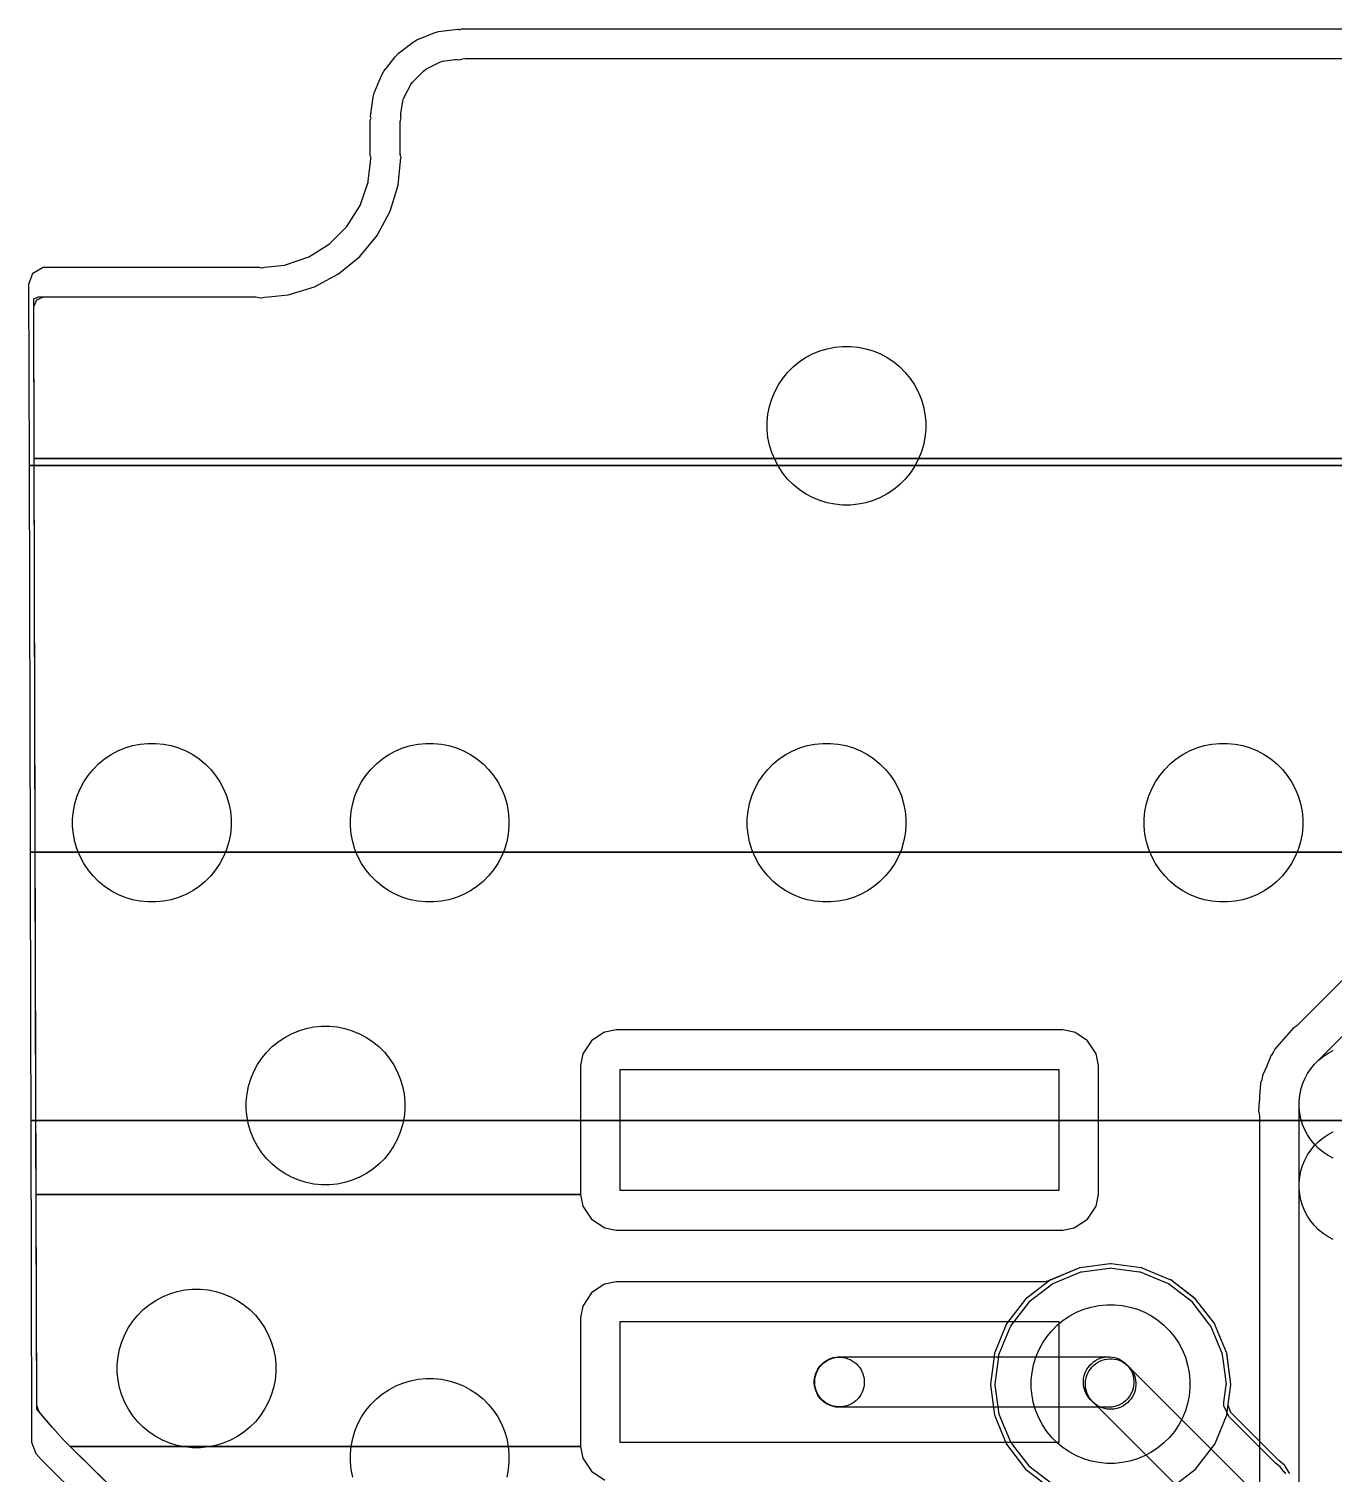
# Model space of a CAD drawing. Extents: x 125179 to 173800, y -108200 to -87800.
# Drawn here: x 131680 to 138252, y -95077 to -87800 of the extents above; entities that cross this region are included whole.
import ezdxf

# ---------------------------------------------------------------- set-up
doc = ezdxf.new("R2010")
doc.units = 0
doc.layers.add('L2D0_Cu1', color=1, linetype='CONTINUOUS')
doc.layers.add('L4D0_Cu2', color=2, linetype='CONTINUOUS')

msp = doc.modelspace()

# ---------------------------------------------------------------- linework, layer by layer
at = {"layer": 'L2D0_Cu1'}
for points in [[(167394.963, -89964.44), (131707.393, -89964.44), (131705.419, -89199.626), (131719.681, -89164.941), (131754.419, -89150.5), (132821.462, -89150.5), (132832.517, -89151.763), (132846.627, -89155.031), (132846.63, -89155.031), (132849.323, -89155.655), (132850.041, -89155.656), (132860.648, -89153.234), (132866.744, -89152.242), (132886.875, -89150.256), (132987.345, -89140.342), (133119.37, -89100.275), (133241.045, -89035.227), (133347.696, -88947.696), (133435.227, -88841.045), (133500.275, -88719.37), (133540.342, -88587.345), (133552.149, -88467.692), (133553.179, -88461.435), (133555.028, -88453.464), (133555.028, -88453.46), (133555.655, -88450.759), (133555.656, -88450.041), (133551.725, -88432.792), (133550.5, -88421.904), (133550.5, -88278.317), (133551.744, -88267.346), (133551.768, -88267.24), (133555.656, -88250.318), (133554.437, -88244.934), (133554.445, -88239.419), (133554.452, -88239.419), (133554.058, -88227.47), (133554.113, -88227.127), (133563.93, -88165.08), (133568.667, -88150.496), (133604.15, -88080.843), (133613.163, -88068.437), (133668.437, -88013.163), (133680.843, -88004.15), (133750.496, -87968.667), (133765.08, -87963.93), (133827.086, -87954.119), (133838.706, -87954.522), (133838.706, -87954.407), (133844.221, -87954.418), (133849.6, -87955.656), (133854.983, -87954.439), (133855.125, -87954.407), (133867.073, -87951.706), (133877.877, -87950.5), (170121.657, -87950.5)], [(137433.841, -95153.136), (137559.282, -95056.882), (137655.536, -94931.441), (137657.123, -94927.61), (137714.816, -94788.328), (137714.817, -94788.324), (137716.044, -94785.362), (137721.496, -94743.954), (137736.263, -94631.783), (137736.682, -94628.6), (137716.044, -94471.838), (137714.817, -94468.876), (137714.816, -94468.872), (137656.765, -94328.725), (137656.763, -94328.722), (137655.536, -94325.759), (137559.282, -94200.318), (137551.471, -94194.324), (137447.027, -94114.182), (137433.841, -94104.064), (137430.878, -94102.837), (137430.875, -94102.835), (137290.728, -94044.784), (137290.724, -94044.783), (137287.762, -94043.556), (137284.581, -94043.137), (137284.58, -94043.137), (137134.183, -94023.337), (137131, -94022.918), (137127.817, -94023.337), (136977.42, -94043.137), (136977.419, -94043.137), (136974.238, -94043.556), (136971.276, -94044.783), (136971.272, -94044.784), (136832.659, -94102.2), (136828.159, -94104.064), (136825.612, -94106.019), (136824.369, -94106.736), (136799.87, -94113.3), (134640.252, -94113.3), (134581.769, -94124.933), (134577.755, -94127.615), (134567.42, -94134.521), (134515.448, -94169.248), (134471.133, -94235.569), (134459.5, -94294.052), (134459.5, -94943.148), (131888.066, -94943.148), (131854.823, -94910.374), (131852.309, -94907.701), (131799.185, -94846.722), (131731.765, -94769.333), (131719.711, -94737.272), (131716.965, -93673.148), (134459.5, -93673.148), (134471.133, -93731.631), (134515.448, -93797.952), (134581.769, -93842.267), (134640.252, -93853.9), (136889.548, -93853.9), (136948.031, -93842.267), (137014.352, -93797.952), (137058.667, -93731.631), (137070.3, -93673.148), (137070.3, -93024.052), (137058.667, -92965.569), (137054.772, -92959.739), (137020.77, -92908.853), (137014.352, -92899.248), (136967.059, -92867.647), (136952.045, -92857.615), (136948.031, -92854.933), (136889.548, -92843.3), (134640.252, -92843.3), (134581.769, -92854.933), (134577.755, -92857.615), (134562.741, -92867.647), (134515.448, -92899.248), (134509.03, -92908.853), (134475.029, -92959.739), (134471.133, -92965.569), (134459.5, -93024.052), (134459.5, -93673.148), (131716.965, -93673.148), (131707.393, -89964.44), (167394.963, -89964.44)], [(138252.567, -93490.418), (138226.572, -93476.522), (138202.064, -93460.145), (138179.279, -93441.444), (138158.438, -93420.601), (138139.739, -93397.815), (138123.364, -93373.305), (138109.47, -93347.309), (138098.192, -93320.076), (138089.636, -93291.869), (138083.887, -93262.959), (138080.999, -93233.625), (138081.001, -93204.149), (138083.891, -93174.814), (138089.643, -93145.905), (138098.201, -93117.699), (138109.482, -93090.467), (138123.378, -93064.472), (138139.755, -93039.964), (138158.456, -93017.179), (139298.299, -91877.438)], [(138602.433, -92289.705), (138070.644, -92821.446), (138062.145, -92828.236), (138056.232, -92831.967), (138056.23, -92831.969), (138053.28, -92833.83), (138019.184, -92872.436), (138016.678, -92875.274), (138014.615, -92877.47), (138001.694, -92890.39), (138000.649, -92891.785), (138000.644, -92891.79), (137993.705, -92901.048), (137991.233, -92904.085), (137958.377, -92941.288), (137951.845, -92955.201), (137946.704, -92963.755), (137939.579, -92973.26), (137939.577, -92973.263), (137937.484, -92976.056), (137936.258, -92979.327), (137936.257, -92979.328), (137920.06, -93022.53), (137918.534, -93026.15), (137897.447, -93071.063), (137896.91, -93074.51), (137896.91, -93074.511), (137895.083, -93086.246), (137892.547, -93095.909), (137888.38, -93107.022), (137888.379, -93107.028), (137887.153, -93110.297), (137886.894, -93113.782), (137883.473, -93159.785), (137883.025, -93163.689), (137881.571, -93173.03), (137880.5, -93179.909), (137880.5, -93197.953), (137880.365, -93201.585), (137876.522, -93253.269), (137878.065, -93260.497), (137879.421, -93266.851), (137880.5, -93277.079), (137880.5, -96400.99)], [(138252.579, -93900.124), (138226.583, -93886.229), (138202.075, -93869.853), (138179.289, -93851.153), (138158.447, -93830.311), (138139.747, -93807.525), (138123.371, -93783.017), (138109.476, -93757.021), (138098.196, -93729.789), (138089.64, -93701.582), (138083.889, -93672.672), (138081, -93643.338), (138081, -93204.162), (138083.889, -93174.828), (138089.64, -93145.918), (138098.196, -93117.711), (138109.476, -93090.479), (138123.371, -93064.483), (138139.747, -93039.975), (138158.447, -93017.189), (138179.289, -92996.347), (138202.075, -92977.647), (138226.583, -92961.271), (138252.579, -92947.376)], [(138252.579, -96900.124), (138226.583, -96886.229), (138202.075, -96869.853), (138179.289, -96851.153), (138158.447, -96830.311), (138139.747, -96807.525), (138123.371, -96783.017), (138109.476, -96757.021), (138098.196, -96729.789), (138089.64, -96701.582), (138083.889, -96672.672), (138081, -96643.338), (138081, -93613.862), (138083.889, -93584.528), (138089.64, -93555.618), (138098.196, -93527.411), (138109.476, -93500.179), (138123.371, -93474.183), (138139.747, -93449.675), (138158.447, -93426.889), (138179.289, -93406.047), (138202.075, -93387.347), (138226.583, -93370.971), (138252.579, -93357.076)], [(133311.987, -95097.192), (133304.329, -95058.692), (133300.482, -95019.627), (133300.482, -94980.373), (133304.329, -94941.308), (133311.987, -94902.808), (133323.382, -94865.244), (133338.404, -94828.978), (133356.909, -94794.359), (133378.717, -94761.72), (133403.62, -94731.376), (133431.376, -94703.62), (133461.72, -94678.717), (133494.359, -94656.909), (133528.978, -94638.404), (133565.244, -94623.382), (133602.808, -94611.987), (133641.308, -94604.329), (133680.373, -94600.482), (133719.627, -94600.482), (133758.692, -94604.329), (133797.192, -94611.987), (133834.756, -94623.382), (133871.022, -94638.404), (133905.641, -94656.909), (133938.28, -94678.717), (133968.624, -94703.62), (133996.38, -94731.376), (134021.283, -94761.72), (134043.091, -94794.359), (134061.596, -94828.978), (134076.618, -94865.244), (134088.013, -94902.808), (134095.671, -94941.308), (134099.518, -94980.373), (134099.518, -95019.627), (134095.671, -95058.692), (134088.013, -95097.192)], [(132070.925, -95123.429), (131888.066, -94943.148), (134459.5, -94943.148), (134471.133, -95001.631), (134515.448, -95067.952), (134581.769, -95112.267)]]:
    msp.add_lwpolyline(points, dxfattribs=at)
for points in [[(135780.373, -90199.518), (135741.308, -90195.671), (135702.808, -90188.013), (135665.244, -90176.618), (135628.978, -90161.596), (135594.359, -90143.091), (135561.72, -90121.283), (135531.376, -90096.38), (135503.62, -90068.624), (135478.717, -90038.28), (135456.909, -90005.641), (135438.404, -89971.022), (135423.382, -89934.756), (135411.987, -89897.192), (135404.329, -89858.692), (135400.482, -89819.627), (135400.482, -89780.373), (135404.329, -89741.308), (135411.987, -89702.808), (135423.382, -89665.244), (135438.404, -89628.978), (135456.909, -89594.359), (135478.717, -89561.72), (135503.62, -89531.376), (135531.376, -89503.62), (135561.72, -89478.717), (135594.359, -89456.909), (135628.978, -89438.404), (135665.244, -89423.382), (135702.808, -89411.987), (135741.308, -89404.329), (135780.373, -89400.482), (135819.627, -89400.482), (135858.692, -89404.329), (135897.192, -89411.987), (135934.756, -89423.382), (135971.022, -89438.404), (136005.641, -89456.909), (136038.28, -89478.717), (136068.624, -89503.62), (136096.38, -89531.376), (136121.283, -89561.72), (136143.091, -89594.359), (136161.596, -89628.978), (136176.618, -89665.244), (136188.013, -89702.808), (136195.671, -89741.308), (136199.518, -89780.373), (136199.518, -89819.627), (136195.671, -89858.692), (136188.013, -89897.192), (136176.618, -89934.756), (136161.596, -89971.022), (136143.091, -90005.641), (136121.283, -90038.28), (136096.38, -90068.624), (136068.624, -90096.38), (136038.28, -90121.283), (136005.641, -90143.091), (135971.022, -90161.596), (135934.756, -90176.618), (135897.192, -90188.013), (135858.692, -90195.671), (135819.627, -90199.518)], [(132280.373, -92199.518), (132241.308, -92195.671), (132202.808, -92188.013), (132165.244, -92176.618), (132128.978, -92161.596), (132094.359, -92143.091), (132061.72, -92121.283), (132031.376, -92096.38), (132003.62, -92068.624), (131978.717, -92038.28), (131956.909, -92005.641), (131938.404, -91971.022), (131923.382, -91934.756), (131911.987, -91897.192), (131904.329, -91858.692), (131900.482, -91819.627), (131900.482, -91780.373), (131904.329, -91741.308), (131911.987, -91702.808), (131923.382, -91665.244), (131938.404, -91628.978), (131956.909, -91594.359), (131978.717, -91561.72), (132003.62, -91531.376), (132031.376, -91503.62), (132061.72, -91478.717), (132094.359, -91456.909), (132128.978, -91438.404), (132165.244, -91423.382), (132202.808, -91411.987), (132241.308, -91404.329), (132280.373, -91400.482), (132319.627, -91400.482), (132358.692, -91404.329), (132397.192, -91411.987), (132434.756, -91423.382), (132471.022, -91438.404), (132505.641, -91456.909), (132538.28, -91478.717), (132568.624, -91503.62), (132596.38, -91531.376), (132621.283, -91561.72), (132643.091, -91594.359), (132661.596, -91628.978), (132676.618, -91665.244), (132688.013, -91702.808), (132695.671, -91741.308), (132699.518, -91780.373), (132699.518, -91819.627), (132695.671, -91858.692), (132688.013, -91897.192), (132676.618, -91934.756), (132661.596, -91971.022), (132643.091, -92005.641), (132621.283, -92038.28), (132596.38, -92068.624), (132568.624, -92096.38), (132538.28, -92121.283), (132505.641, -92143.091), (132471.022, -92161.596), (132434.756, -92176.618), (132397.192, -92188.013), (132358.692, -92195.671), (132319.627, -92199.518)], [(133680.373, -92199.518), (133641.308, -92195.671), (133602.808, -92188.013), (133565.244, -92176.618), (133528.978, -92161.596), (133494.359, -92143.091), (133461.72, -92121.283), (133431.376, -92096.38), (133403.62, -92068.624), (133378.717, -92038.28), (133356.909, -92005.641), (133338.404, -91971.022), (133323.382, -91934.756), (133311.987, -91897.192), (133304.329, -91858.692), (133300.482, -91819.627), (133300.482, -91780.373), (133304.329, -91741.308), (133311.987, -91702.808), (133323.382, -91665.244), (133338.404, -91628.978), (133356.909, -91594.359), (133378.717, -91561.72), (133403.62, -91531.376), (133431.376, -91503.62), (133461.72, -91478.717), (133494.359, -91456.909), (133528.978, -91438.404), (133565.244, -91423.382), (133602.808, -91411.987), (133641.308, -91404.329), (133680.373, -91400.482), (133719.627, -91400.482), (133758.692, -91404.329), (133797.192, -91411.987), (133834.756, -91423.382), (133871.022, -91438.404), (133905.641, -91456.909), (133938.28, -91478.717), (133968.624, -91503.62), (133996.38, -91531.376), (134021.283, -91561.72), (134043.091, -91594.359), (134061.596, -91628.978), (134076.618, -91665.244), (134088.013, -91702.808), (134095.671, -91741.308), (134099.518, -91780.373), (134099.518, -91819.627), (134095.671, -91858.692), (134088.013, -91897.192), (134076.618, -91934.756), (134061.596, -91971.022), (134043.091, -92005.641), (134021.283, -92038.28), (133996.38, -92068.624), (133968.624, -92096.38), (133938.28, -92121.283), (133905.641, -92143.091), (133871.022, -92161.596), (133834.756, -92176.618), (133797.192, -92188.013), (133758.692, -92195.671), (133719.627, -92199.518)], [(135680.373, -92199.518), (135641.308, -92195.671), (135602.808, -92188.013), (135565.244, -92176.618), (135528.978, -92161.596), (135494.359, -92143.091), (135461.72, -92121.283), (135431.376, -92096.38), (135403.62, -92068.624), (135378.717, -92038.28), (135356.909, -92005.641), (135338.404, -91971.022), (135323.382, -91934.756), (135311.987, -91897.192), (135304.329, -91858.692), (135300.482, -91819.627), (135300.482, -91780.373), (135304.329, -91741.308), (135311.987, -91702.808), (135323.382, -91665.244), (135338.404, -91628.978), (135356.909, -91594.359), (135378.717, -91561.72), (135403.62, -91531.376), (135431.376, -91503.62), (135461.72, -91478.717), (135494.359, -91456.909), (135528.978, -91438.404), (135565.244, -91423.382), (135602.808, -91411.987), (135641.308, -91404.329), (135680.373, -91400.482), (135719.627, -91400.482), (135758.692, -91404.329), (135797.192, -91411.987), (135834.756, -91423.382), (135871.022, -91438.404), (135905.641, -91456.909), (135938.28, -91478.717), (135968.624, -91503.62), (135996.38, -91531.376), (136021.283, -91561.72), (136043.091, -91594.359), (136061.596, -91628.978), (136076.618, -91665.244), (136088.013, -91702.808), (136095.671, -91741.308), (136099.518, -91780.373), (136099.518, -91819.627), (136095.671, -91858.692), (136088.013, -91897.192), (136076.618, -91934.756), (136061.596, -91971.022), (136043.091, -92005.641), (136021.283, -92038.28), (135996.38, -92068.624), (135968.624, -92096.38), (135938.28, -92121.283), (135905.641, -92143.091), (135871.022, -92161.596), (135834.756, -92176.618), (135797.192, -92188.013), (135758.692, -92195.671), (135719.627, -92199.518)], [(137680.373, -92199.518), (137641.308, -92195.671), (137602.808, -92188.013), (137565.244, -92176.618), (137528.978, -92161.596), (137494.359, -92143.091), (137461.72, -92121.283), (137431.376, -92096.38), (137403.62, -92068.624), (137378.717, -92038.28), (137356.909, -92005.641), (137338.404, -91971.022), (137323.382, -91934.756), (137311.987, -91897.192), (137304.329, -91858.692), (137300.482, -91819.627), (137300.482, -91780.373), (137304.329, -91741.308), (137311.987, -91702.808), (137323.382, -91665.244), (137338.404, -91628.978), (137356.909, -91594.359), (137378.717, -91561.72), (137403.62, -91531.376), (137431.376, -91503.62), (137461.72, -91478.717), (137494.359, -91456.909), (137528.978, -91438.404), (137565.244, -91423.382), (137602.808, -91411.987), (137641.308, -91404.329), (137680.373, -91400.482), (137719.627, -91400.482), (137758.692, -91404.329), (137797.192, -91411.987), (137834.756, -91423.382), (137871.022, -91438.404), (137905.641, -91456.909), (137938.28, -91478.717), (137968.624, -91503.62), (137996.38, -91531.376), (138021.283, -91561.72), (138043.091, -91594.359), (138061.596, -91628.978), (138076.618, -91665.244), (138088.013, -91702.808), (138095.671, -91741.308), (138099.518, -91780.373), (138099.518, -91819.627), (138095.671, -91858.692), (138088.013, -91897.192), (138076.618, -91934.756), (138061.596, -91971.022), (138043.091, -92005.641), (138021.283, -92038.28), (137996.38, -92068.624), (137968.624, -92096.38), (137938.28, -92121.283), (137905.641, -92143.091), (137871.022, -92161.596), (137834.756, -92176.618), (137797.192, -92188.013), (137758.692, -92195.671), (137719.627, -92199.518)], [(133155.373, -93624.518), (133116.308, -93620.671), (133077.808, -93613.013), (133040.244, -93601.618), (133003.978, -93586.596), (132969.359, -93568.091), (132936.72, -93546.283), (132906.376, -93521.38), (132878.62, -93493.624), (132853.717, -93463.28), (132831.909, -93430.641), (132813.404, -93396.022), (132798.382, -93359.756), (132786.987, -93322.192), (132779.329, -93283.692), (132775.482, -93244.627), (132775.482, -93205.373), (132779.329, -93166.308), (132786.987, -93127.808), (132798.382, -93090.244), (132813.404, -93053.978), (132831.909, -93019.359), (132853.717, -92986.72), (132878.62, -92956.376), (132906.376, -92928.62), (132936.72, -92903.717), (132969.359, -92881.909), (133003.978, -92863.404), (133040.244, -92848.382), (133077.808, -92836.987), (133116.308, -92829.329), (133155.373, -92825.482), (133194.627, -92825.482), (133233.692, -92829.329), (133272.192, -92836.987), (133309.756, -92848.382), (133346.022, -92863.404), (133380.641, -92881.909), (133413.28, -92903.717), (133443.624, -92928.62), (133471.38, -92956.376), (133496.283, -92986.72), (133518.091, -93019.359), (133536.596, -93053.978), (133551.618, -93090.244), (133563.013, -93127.808), (133570.671, -93166.308), (133574.518, -93205.373), (133574.518, -93244.627), (133570.671, -93283.692), (133563.013, -93322.192), (133551.618, -93359.756), (133536.596, -93396.022), (133518.091, -93430.641), (133496.283, -93463.28), (133471.38, -93493.624), (133443.624, -93521.38), (133413.28, -93546.283), (133380.641, -93568.091), (133346.022, -93586.596), (133309.756, -93601.618), (133272.192, -93613.013), (133233.692, -93620.671), (133194.627, -93624.518)], [(134660, -93653.4), (134660, -93043.8), (136869.8, -93043.8), (136869.8, -93653.4)], [(132505.373, -94949.518), (132466.308, -94945.671), (132427.808, -94938.013), (132390.244, -94926.618), (132353.978, -94911.596), (132319.359, -94893.091), (132286.72, -94871.283), (132256.376, -94846.38), (132228.62, -94818.624), (132203.717, -94788.28), (132181.909, -94755.641), (132163.404, -94721.022), (132148.382, -94684.756), (132136.987, -94647.192), (132129.329, -94608.692), (132125.482, -94569.627), (132125.482, -94530.373), (132129.329, -94491.308), (132136.987, -94452.808), (132148.382, -94415.244), (132163.404, -94378.978), (132181.909, -94344.359), (132203.717, -94311.72), (132228.62, -94281.376), (132256.376, -94253.62), (132286.72, -94228.717), (132319.359, -94206.909), (132353.978, -94188.404), (132390.244, -94173.382), (132427.808, -94161.987), (132466.308, -94154.329), (132505.373, -94150.482), (132544.627, -94150.482), (132583.692, -94154.329), (132622.192, -94161.987), (132659.756, -94173.382), (132696.022, -94188.404), (132730.641, -94206.909), (132763.28, -94228.717), (132793.624, -94253.62), (132821.38, -94281.376), (132846.283, -94311.72), (132868.091, -94344.359), (132886.596, -94378.978), (132901.618, -94415.244), (132913.013, -94452.808), (132920.671, -94491.308), (132924.518, -94530.373), (132924.518, -94569.627), (132920.671, -94608.692), (132913.013, -94647.192), (132901.618, -94684.756), (132886.596, -94721.022), (132868.091, -94755.641), (132846.283, -94788.28), (132821.38, -94818.624), (132793.624, -94846.38), (132763.28, -94871.283), (132730.641, -94893.091), (132696.022, -94911.596), (132659.756, -94926.618), (132622.192, -94938.013), (132583.692, -94945.671), (132544.627, -94949.518)], [(137111.373, -95028.118), (137072.308, -95024.271), (137033.808, -95016.613), (136996.244, -95005.218), (136959.978, -94990.196), (136925.359, -94971.691), (136892.72, -94949.883), (136862.376, -94924.98), (136834.62, -94897.224), (136809.717, -94866.88), (136787.909, -94834.241), (136769.404, -94799.622), (136754.382, -94763.356), (136742.987, -94725.792), (136735.329, -94687.292), (136731.482, -94648.227), (136731.482, -94608.973), (136735.329, -94569.908), (136742.987, -94531.408), (136754.382, -94493.844), (136769.404, -94457.578), (136787.909, -94422.959), (136809.717, -94390.32), (136834.62, -94359.976), (136862.376, -94332.22), (136892.72, -94307.317), (136925.359, -94285.509), (136959.978, -94267.004), (136996.244, -94251.982), (137033.808, -94240.587), (137072.308, -94232.929), (137111.373, -94229.082), (137150.627, -94229.082), (137189.692, -94232.929), (137228.192, -94240.587), (137265.756, -94251.982), (137302.022, -94267.004), (137336.641, -94285.509), (137369.28, -94307.317), (137399.624, -94332.22), (137427.38, -94359.976), (137452.283, -94390.32), (137474.091, -94422.959), (137492.596, -94457.578), (137507.618, -94493.844), (137519.013, -94531.408), (137526.671, -94569.908), (137530.518, -94608.973), (137530.518, -94648.227), (137526.671, -94687.292), (137519.013, -94725.792), (137507.618, -94763.356), (137492.596, -94799.622), (137474.091, -94834.241), (137452.283, -94866.88), (137427.38, -94897.224), (137399.624, -94924.98), (137369.28, -94949.883), (137336.641, -94971.691), (137302.022, -94990.196), (137265.756, -95005.218), (137228.192, -95016.613), (137189.692, -95024.271), (137150.627, -95028.118)], [(134660, -94923.4), (134660, -94313.8), (136869.8, -94313.8), (136869.8, -94923.4)], [(135758.761, -94745.6), (135746.343, -94744.377), (135734.104, -94741.943), (135722.163, -94738.32), (135710.635, -94733.545), (135699.63, -94727.663), (135689.255, -94720.73), (135679.609, -94712.814), (135670.786, -94703.991), (135662.87, -94694.345), (135655.937, -94683.97), (135650.055, -94672.965), (135645.28, -94661.437), (135641.657, -94649.496), (135639.223, -94637.257), (135638, -94624.839), (135638, -94612.361), (135639.223, -94599.943), (135641.657, -94587.704), (135645.28, -94575.763), (135650.055, -94564.235), (135655.937, -94553.23), (135662.87, -94542.855), (135670.786, -94533.209), (135679.609, -94524.386), (135689.255, -94516.47), (135699.63, -94509.537), (135710.635, -94503.655), (135722.163, -94498.88), (135734.104, -94495.257), (135746.343, -94492.823), (135758.761, -94491.6), (137127.239, -94491.6), (137139.657, -94492.823), (137151.896, -94495.257), (137163.837, -94498.88), (137175.365, -94503.655), (137186.37, -94509.537), (137196.745, -94516.47), (137206.391, -94524.386), (137215.214, -94533.209), (137223.13, -94542.855), (137230.063, -94553.23), (137235.945, -94564.235), (137240.72, -94575.763), (137244.343, -94587.704), (137246.777, -94599.943), (137248, -94612.361), (137248, -94624.839), (137246.777, -94637.257), (137244.343, -94649.496), (137240.72, -94661.437), (137235.945, -94672.965), (137230.063, -94683.97), (137223.13, -94694.345), (137215.214, -94703.991), (137206.391, -94712.814), (137196.745, -94720.73), (137186.37, -94727.663), (137175.365, -94733.545), (137163.837, -94738.32), (137151.896, -94741.943), (137139.657, -94744.377), (137127.239, -94745.6)], [(135758.759, -94743.6), (135746.537, -94742.396), (135734.491, -94740), (135722.738, -94736.435), (135711.391, -94731.735), (135700.56, -94725.945), (135690.348, -94719.122), (135680.854, -94711.331), (135672.169, -94702.646), (135664.378, -94693.152), (135657.555, -94682.94), (135651.765, -94672.109), (135647.065, -94660.762), (135643.5, -94649.009), (135641.104, -94636.963), (135639.9, -94624.741), (135639.9, -94612.459), (135641.104, -94600.237), (135643.5, -94588.191), (135647.065, -94576.438), (135651.765, -94565.091), (135657.555, -94554.26), (135664.378, -94544.048), (135672.169, -94534.554), (135680.854, -94525.869), (135690.348, -94518.078), (135700.56, -94511.255), (135711.391, -94505.465), (135722.738, -94500.765), (135734.491, -94497.2), (135746.537, -94494.804), (135758.759, -94493.6), (135771.141, -94493.6), (135783.363, -94494.804), (135795.409, -94497.2), (135807.162, -94500.765), (135818.509, -94505.465), (135829.34, -94511.255), (135839.552, -94518.078), (135849.046, -94525.869), (135857.731, -94534.554), (135865.522, -94544.048), (135872.345, -94554.26), (135878.135, -94565.091), (135882.835, -94576.438), (135886.4, -94588.191), (135888.796, -94600.237), (135890, -94612.459), (135890, -94624.741), (135888.796, -94636.963), (135886.4, -94649.009), (135882.835, -94660.762), (135878.135, -94672.109), (135872.345, -94682.94), (135865.522, -94693.152), (135857.731, -94702.646), (135849.046, -94711.331), (135839.552, -94719.122), (135829.34, -94725.945), (135818.509, -94731.735), (135807.162, -94736.435), (135795.409, -94740), (135783.363, -94742.396), (135771.141, -94743.6)], [(137124.761, -94755.6), (137112.343, -94754.377), (137100.104, -94751.943), (137088.163, -94748.32), (137076.635, -94743.545), (137065.63, -94737.663), (137055.255, -94730.73), (137045.609, -94722.814), (137026.786, -94703.991), (137018.87, -94694.345), (137011.937, -94683.97), (137006.055, -94672.965), (137001.28, -94661.437), (136997.657, -94649.496), (136995.223, -94637.257), (136994, -94624.839), (136994, -94612.361), (136995.223, -94599.943), (136997.657, -94587.704), (137001.28, -94575.763), (137006.055, -94564.235), (137011.937, -94553.23), (137018.87, -94542.855), (137026.786, -94533.209), (137035.609, -94524.386), (137045.255, -94516.47), (137055.63, -94509.537), (137066.635, -94503.655), (137078.163, -94498.88), (137090.104, -94495.257), (137102.343, -94492.823), (137114.761, -94491.6), (137127.239, -94491.6), (137139.657, -94492.823), (137151.896, -94495.257), (137163.837, -94498.88), (137175.365, -94503.655), (137186.37, -94509.537), (137196.745, -94516.47), (137206.391, -94524.386), (137225.214, -94543.209), (137233.13, -94552.855), (137240.063, -94563.23), (137245.945, -94574.235), (137250.72, -94585.763), (137254.343, -94597.704), (137256.777, -94609.943), (137258, -94622.361), (137258, -94634.839), (137256.777, -94647.257), (137254.343, -94659.496), (137250.72, -94671.437), (137245.945, -94682.965), (137240.063, -94693.97), (137233.13, -94704.345), (137225.214, -94713.991), (137216.391, -94722.814), (137206.745, -94730.73), (137196.37, -94737.663), (137185.365, -94743.545), (137173.837, -94748.32), (137161.896, -94751.943), (137149.657, -94754.377), (137137.239, -94755.6)]]:
    msp.add_lwpolyline(points, close=True, dxfattribs=at)
at = {"layer": 'L4D0_Cu2'}
for points in [[(167544.532, -90000), (131682.576, -90000), (131680.22, -89087.223), (131700.314, -89031.57), (131751.48, -89001.853), (131766.72, -89000.5), (132839.96, -89000.5), (132850.011, -89004.661), (132852.256, -89003.731), (132869.429, -89001.793), (132968.446, -88990.619), (132968.449, -88990.618), (132973.272, -88990.074), (133090.351, -88949.092), (133112.012, -88935.48), (133171.2, -88898.284), (133195.378, -88883.09), (133283.09, -88795.378), (133349.092, -88690.351), (133390.074, -88573.272), (133390.619, -88568.446), (133401.488, -88472.135), (133401.488, -88472.134), (133403.731, -88452.256), (133404.661, -88450.011), (133400.5, -88439.96), (133400.5, -88427.619), (133400.578, -88424.013), (133400.5, -88423.569), (133400.5, -88260.04), (133404.661, -88249.989), (133401.994, -88243.555), (133402.435, -88242.491), (133401.502, -88242.368), (133414.312, -88144.939), (133420.155, -88123.121), (133423.175, -88115.829), (133456.337, -88035.746), (133467.628, -88016.187), (133469.147, -88014.208), (133485.285, -87993.175), (133525.193, -87941.163), (133541.163, -87925.193), (133616.187, -87867.628), (133635.746, -87856.337), (133723.121, -87820.155), (133744.939, -87814.312), (133745.046, -87814.298), (133842.368, -87801.502), (133842.397, -87801.719), (133842.772, -87801.67), (133849.989, -87804.661), (133860.04, -87800.5), (133872.245, -87800.5), (133875.968, -87800.581), (133876.43, -87800.5), (170139.955, -87800.5)], [(167394.963, -89964.44), (131707.393, -89964.44), (131705.318, -89160.557), (131729.51, -89150.5), (132821.462, -89150.5), (132832.517, -89151.763), (132846.627, -89155.031), (132846.63, -89155.031), (132849.323, -89155.655), (132850.041, -89155.656), (132860.648, -89153.234), (132866.744, -89152.242), (132886.875, -89150.256), (132987.345, -89140.342), (133119.37, -89100.275), (133241.045, -89035.227), (133347.696, -88947.696), (133435.227, -88841.045), (133500.275, -88719.37), (133540.342, -88587.345), (133552.149, -88467.692), (133553.179, -88461.435), (133555.028, -88453.464), (133555.028, -88453.46), (133555.655, -88450.759), (133555.656, -88450.041), (133551.725, -88432.792), (133550.5, -88421.904), (133550.5, -88278.317), (133551.744, -88267.346), (133551.768, -88267.24), (133555.656, -88250.318), (133554.437, -88244.934), (133554.445, -88239.419), (133554.452, -88239.419), (133554.058, -88227.47), (133554.113, -88227.127), (133563.93, -88165.08), (133568.667, -88150.496), (133604.15, -88080.843), (133613.163, -88068.437), (133668.437, -88013.163), (133680.843, -88004.15), (133750.496, -87968.667), (133765.08, -87963.93), (133827.086, -87954.119), (133838.706, -87954.522), (133838.706, -87954.407), (133844.221, -87954.418), (133849.6, -87955.656), (133854.983, -87954.439), (133855.125, -87954.407), (133867.073, -87951.706), (133877.877, -87950.5), (170121.657, -87950.5)], [(160521.7, -91948.819), (131687.605, -91948.819), (131682.576, -90000), (167544.532, -90000)], [(155994.318, -93300), (131716.001, -93300), (131707.393, -89964.44), (167394.963, -89964.44)], [(156016.71, -93300), (131691.092, -93300), (131689.881, -92830.685), (131687.605, -91948.819), (160521.7, -91948.819)], [(131954.939, -95219.568), (131746.567, -95014.136), (131742.075, -95009.358), (131716.561, -94980.072), (131695.282, -94923.475), (131695.181, -94884.099), (131691.092, -93300), (156016.71, -93300)], [(132060.405, -95113.057), (131854.823, -94910.374), (131852.309, -94907.701), (131784.544, -94829.916), (131719.758, -94755.551), (131716.001, -93300), (155994.318, -93300)], [(138033.694, -95079.21), (138031.407, -95075.619), (138012.894, -95043.554), (138010.75, -95039.84), (138007.466, -95037.084), (138007.463, -95037.081), (137979.105, -95013.286), (137975.953, -95010.398), (137737.188, -94771.633), (137722.836, -94736.985), (137723.255, -94730.589), (137736.263, -94631.783), (137736.682, -94628.6), (137725.054, -94540.278), (137716.463, -94475.02), (137716.463, -94475.019), (137716.044, -94471.838), (137714.817, -94468.876), (137714.816, -94468.872), (137656.765, -94328.725), (137656.763, -94328.722), (137655.536, -94325.759), (137559.282, -94200.318), (137433.841, -94104.064), (137430.878, -94102.837), (137430.875, -94102.835), (137290.728, -94044.784), (137290.724, -94044.783), (137287.762, -94043.556), (137284.581, -94043.137), (137284.58, -94043.137), (137134.183, -94023.337), (137131, -94022.918), (137127.817, -94023.337), (136977.42, -94043.137), (136977.419, -94043.137), (136974.238, -94043.556), (136971.276, -94044.783), (136971.272, -94044.784), (136831.125, -94102.835), (136831.122, -94102.837), (136828.159, -94104.064), (136702.718, -94200.318), (136606.464, -94325.759), (136605.237, -94328.722), (136605.235, -94328.725), (136547.184, -94468.872), (136547.183, -94468.876), (136545.956, -94471.838), (136545.537, -94475.019), (136545.537, -94475.02), (136536.946, -94540.278), (136525.318, -94628.6), (136525.737, -94631.783), (136544.149, -94771.633), (136545.956, -94785.362), (136547.183, -94788.324), (136547.184, -94788.328), (136605.235, -94928.475), (136606.464, -94931.441), (136702.718, -95056.882), (136828.159, -95153.136)], [(138014.094, -95080.821), (138010.015, -95075.856), (138004.417, -95070.258), (137991.947, -95054.482), (137986.085, -95044.972), (137961.726, -95026.449), (137952.919, -95018.76), (137726.825, -94792.665), (137701.819, -94739.039), (137702.23, -94720.21), (137713.55, -94634.221), (137714.29, -94628.6), (137697.894, -94504.058), (137695.155, -94483.253), (137695.155, -94483.252), (137694.415, -94477.633), (137636.144, -94336.955), (137627.954, -94326.281), (137546.901, -94220.652), (137543.448, -94216.152), (137422.645, -94123.456), (137281.967, -94065.185), (137276.348, -94064.445), (137276.347, -94064.445), (137136.621, -94046.05), (137131, -94045.31), (137125.379, -94046.05), (136985.653, -94064.445), (136985.652, -94064.445), (136980.033, -94065.185), (136839.355, -94123.456), (136718.552, -94216.152), (136715.099, -94220.652), (136634.047, -94326.281), (136625.856, -94336.955), (136567.585, -94477.633), (136566.845, -94483.252), (136566.845, -94483.253), (136564.106, -94504.058), (136547.71, -94628.6), (136548.45, -94634.221), (136559.771, -94720.21), (136567.585, -94779.567), (136625.856, -94920.245), (136629.307, -94924.743), (136629.308, -94924.744), (136647.479, -94948.425), (136718.552, -95041.048), (136839.355, -95133.744)], [(137670.609, -95347.814), (137036.786, -94713.991), (137028.87, -94704.345), (137021.937, -94693.97), (137016.055, -94682.965), (137011.28, -94671.437), (137007.657, -94659.496), (137005.223, -94647.257), (137004, -94634.839), (137004, -94622.361), (137005.223, -94609.943), (137007.657, -94597.704), (137011.28, -94585.763), (137016.055, -94574.235), (137021.937, -94563.23), (137028.87, -94552.855), (137036.786, -94543.209), (137045.609, -94534.386), (137055.255, -94526.47), (137065.63, -94519.537), (137076.635, -94513.655), (137088.163, -94508.88), (137100.104, -94505.257), (137112.343, -94502.823), (137124.761, -94501.6), (137137.239, -94501.6), (137149.657, -94502.823), (137161.896, -94505.257), (137173.837, -94508.88), (137185.365, -94513.655), (137196.37, -94519.537), (137206.745, -94526.47), (137216.391, -94534.386), (137850.214, -95168.209)], [(133311.987, -95097.192), (133304.329, -95058.692), (133300.482, -95019.627), (133300.482, -94980.373), (133304.329, -94941.308), (133311.987, -94902.808), (133323.382, -94865.244), (133338.404, -94828.978), (133356.909, -94794.359), (133378.717, -94761.72), (133403.62, -94731.376), (133431.376, -94703.62), (133461.72, -94678.717), (133494.359, -94656.909), (133528.978, -94638.404), (133565.244, -94623.382), (133602.808, -94611.987), (133641.308, -94604.329), (133680.373, -94600.482), (133719.627, -94600.482), (133758.692, -94604.329), (133797.192, -94611.987), (133834.756, -94623.382), (133871.022, -94638.404), (133905.641, -94656.909), (133938.28, -94678.717), (133968.624, -94703.62), (133996.38, -94731.376), (134021.283, -94761.72), (134043.091, -94794.359), (134061.596, -94828.978), (134076.618, -94865.244), (134088.013, -94902.808), (134095.671, -94941.308), (134099.518, -94980.373), (134099.518, -95019.627), (134095.671, -95058.692), (134088.013, -95097.192)]]:
    msp.add_lwpolyline(points, dxfattribs=at)
for points in [[(135780.373, -90199.518), (135741.308, -90195.671), (135702.808, -90188.013), (135665.244, -90176.618), (135628.978, -90161.596), (135594.359, -90143.091), (135561.72, -90121.283), (135531.376, -90096.38), (135503.62, -90068.624), (135478.717, -90038.28), (135456.909, -90005.641), (135438.404, -89971.022), (135423.382, -89934.756), (135411.987, -89897.192), (135404.329, -89858.692), (135400.482, -89819.627), (135400.482, -89780.373), (135404.329, -89741.308), (135411.987, -89702.808), (135423.382, -89665.244), (135438.404, -89628.978), (135456.909, -89594.359), (135478.717, -89561.72), (135503.62, -89531.376), (135531.376, -89503.62), (135561.72, -89478.717), (135594.359, -89456.909), (135628.978, -89438.404), (135665.244, -89423.382), (135702.808, -89411.987), (135741.308, -89404.329), (135780.373, -89400.482), (135819.627, -89400.482), (135858.692, -89404.329), (135897.192, -89411.987), (135934.756, -89423.382), (135971.022, -89438.404), (136005.641, -89456.909), (136038.28, -89478.717), (136068.624, -89503.62), (136096.38, -89531.376), (136121.283, -89561.72), (136143.091, -89594.359), (136161.596, -89628.978), (136176.618, -89665.244), (136188.013, -89702.808), (136195.671, -89741.308), (136199.518, -89780.373), (136199.518, -89819.627), (136195.671, -89858.692), (136188.013, -89897.192), (136176.618, -89934.756), (136161.596, -89971.022), (136143.091, -90005.641), (136121.283, -90038.28), (136096.38, -90068.624), (136068.624, -90096.38), (136038.28, -90121.283), (136005.641, -90143.091), (135971.022, -90161.596), (135934.756, -90176.618), (135897.192, -90188.013), (135858.692, -90195.671), (135819.627, -90199.518)], [(132280.373, -92199.518), (132241.308, -92195.671), (132202.808, -92188.013), (132165.244, -92176.618), (132128.978, -92161.596), (132094.359, -92143.091), (132061.72, -92121.283), (132031.376, -92096.38), (132003.62, -92068.624), (131978.717, -92038.28), (131956.909, -92005.641), (131938.404, -91971.022), (131923.382, -91934.756), (131911.987, -91897.192), (131904.329, -91858.692), (131900.482, -91819.627), (131900.482, -91780.373), (131904.329, -91741.308), (131911.987, -91702.808), (131923.382, -91665.244), (131938.404, -91628.978), (131956.909, -91594.359), (131978.717, -91561.72), (132003.62, -91531.376), (132031.376, -91503.62), (132061.72, -91478.717), (132094.359, -91456.909), (132128.978, -91438.404), (132165.244, -91423.382), (132202.808, -91411.987), (132241.308, -91404.329), (132280.373, -91400.482), (132319.627, -91400.482), (132358.692, -91404.329), (132397.192, -91411.987), (132434.756, -91423.382), (132471.022, -91438.404), (132505.641, -91456.909), (132538.28, -91478.717), (132568.624, -91503.62), (132596.38, -91531.376), (132621.283, -91561.72), (132643.091, -91594.359), (132661.596, -91628.978), (132676.618, -91665.244), (132688.013, -91702.808), (132695.671, -91741.308), (132699.518, -91780.373), (132699.518, -91819.627), (132695.671, -91858.692), (132688.013, -91897.192), (132676.618, -91934.756), (132661.596, -91971.022), (132643.091, -92005.641), (132621.283, -92038.28), (132596.38, -92068.624), (132568.624, -92096.38), (132538.28, -92121.283), (132505.641, -92143.091), (132471.022, -92161.596), (132434.756, -92176.618), (132397.192, -92188.013), (132358.692, -92195.671), (132319.627, -92199.518)], [(133680.373, -92199.518), (133641.308, -92195.671), (133602.808, -92188.013), (133565.244, -92176.618), (133528.978, -92161.596), (133494.359, -92143.091), (133461.72, -92121.283), (133431.376, -92096.38), (133403.62, -92068.624), (133378.717, -92038.28), (133356.909, -92005.641), (133338.404, -91971.022), (133323.382, -91934.756), (133311.987, -91897.192), (133304.329, -91858.692), (133300.482, -91819.627), (133300.482, -91780.373), (133304.329, -91741.308), (133311.987, -91702.808), (133323.382, -91665.244), (133338.404, -91628.978), (133356.909, -91594.359), (133378.717, -91561.72), (133403.62, -91531.376), (133431.376, -91503.62), (133461.72, -91478.717), (133494.359, -91456.909), (133528.978, -91438.404), (133565.244, -91423.382), (133602.808, -91411.987), (133641.308, -91404.329), (133680.373, -91400.482), (133719.627, -91400.482), (133758.692, -91404.329), (133797.192, -91411.987), (133834.756, -91423.382), (133871.022, -91438.404), (133905.641, -91456.909), (133938.28, -91478.717), (133968.624, -91503.62), (133996.38, -91531.376), (134021.283, -91561.72), (134043.091, -91594.359), (134061.596, -91628.978), (134076.618, -91665.244), (134088.013, -91702.808), (134095.671, -91741.308), (134099.518, -91780.373), (134099.518, -91819.627), (134095.671, -91858.692), (134088.013, -91897.192), (134076.618, -91934.756), (134061.596, -91971.022), (134043.091, -92005.641), (134021.283, -92038.28), (133996.38, -92068.624), (133968.624, -92096.38), (133938.28, -92121.283), (133905.641, -92143.091), (133871.022, -92161.596), (133834.756, -92176.618), (133797.192, -92188.013), (133758.692, -92195.671), (133719.627, -92199.518)], [(135680.373, -92199.518), (135641.308, -92195.671), (135602.808, -92188.013), (135565.244, -92176.618), (135528.978, -92161.596), (135494.359, -92143.091), (135461.72, -92121.283), (135431.376, -92096.38), (135403.62, -92068.624), (135378.717, -92038.28), (135356.909, -92005.641), (135338.404, -91971.022), (135323.382, -91934.756), (135311.987, -91897.192), (135304.329, -91858.692), (135300.482, -91819.627), (135300.482, -91780.373), (135304.329, -91741.308), (135311.987, -91702.808), (135323.382, -91665.244), (135338.404, -91628.978), (135356.909, -91594.359), (135378.717, -91561.72), (135403.62, -91531.376), (135431.376, -91503.62), (135461.72, -91478.717), (135494.359, -91456.909), (135528.978, -91438.404), (135565.244, -91423.382), (135602.808, -91411.987), (135641.308, -91404.329), (135680.373, -91400.482), (135719.627, -91400.482), (135758.692, -91404.329), (135797.192, -91411.987), (135834.756, -91423.382), (135871.022, -91438.404), (135905.641, -91456.909), (135938.28, -91478.717), (135968.624, -91503.62), (135996.38, -91531.376), (136021.283, -91561.72), (136043.091, -91594.359), (136061.596, -91628.978), (136076.618, -91665.244), (136088.013, -91702.808), (136095.671, -91741.308), (136099.518, -91780.373), (136099.518, -91819.627), (136095.671, -91858.692), (136088.013, -91897.192), (136076.618, -91934.756), (136061.596, -91971.022), (136043.091, -92005.641), (136021.283, -92038.28), (135996.38, -92068.624), (135968.624, -92096.38), (135938.28, -92121.283), (135905.641, -92143.091), (135871.022, -92161.596), (135834.756, -92176.618), (135797.192, -92188.013), (135758.692, -92195.671), (135719.627, -92199.518)], [(137680.373, -92199.518), (137641.308, -92195.671), (137602.808, -92188.013), (137565.244, -92176.618), (137528.978, -92161.596), (137494.359, -92143.091), (137461.72, -92121.283), (137431.376, -92096.38), (137403.62, -92068.624), (137378.717, -92038.28), (137356.909, -92005.641), (137338.404, -91971.022), (137323.382, -91934.756), (137311.987, -91897.192), (137304.329, -91858.692), (137300.482, -91819.627), (137300.482, -91780.373), (137304.329, -91741.308), (137311.987, -91702.808), (137323.382, -91665.244), (137338.404, -91628.978), (137356.909, -91594.359), (137378.717, -91561.72), (137403.62, -91531.376), (137431.376, -91503.62), (137461.72, -91478.717), (137494.359, -91456.909), (137528.978, -91438.404), (137565.244, -91423.382), (137602.808, -91411.987), (137641.308, -91404.329), (137680.373, -91400.482), (137719.627, -91400.482), (137758.692, -91404.329), (137797.192, -91411.987), (137834.756, -91423.382), (137871.022, -91438.404), (137905.641, -91456.909), (137938.28, -91478.717), (137968.624, -91503.62), (137996.38, -91531.376), (138021.283, -91561.72), (138043.091, -91594.359), (138061.596, -91628.978), (138076.618, -91665.244), (138088.013, -91702.808), (138095.671, -91741.308), (138099.518, -91780.373), (138099.518, -91819.627), (138095.671, -91858.692), (138088.013, -91897.192), (138076.618, -91934.756), (138061.596, -91971.022), (138043.091, -92005.641), (138021.283, -92038.28), (137996.38, -92068.624), (137968.624, -92096.38), (137938.28, -92121.283), (137905.641, -92143.091), (137871.022, -92161.596), (137834.756, -92176.618), (137797.192, -92188.013), (137758.692, -92195.671), (137719.627, -92199.518)], [(133155.373, -93624.518), (133116.308, -93620.671), (133077.808, -93613.013), (133040.244, -93601.618), (133003.978, -93586.596), (132969.359, -93568.091), (132936.72, -93546.283), (132906.376, -93521.38), (132878.62, -93493.624), (132853.717, -93463.28), (132831.909, -93430.641), (132813.404, -93396.022), (132798.382, -93359.756), (132786.987, -93322.192), (132779.329, -93283.692), (132775.482, -93244.627), (132775.482, -93205.373), (132779.329, -93166.308), (132786.987, -93127.808), (132798.382, -93090.244), (132813.404, -93053.978), (132831.909, -93019.359), (132853.717, -92986.72), (132878.62, -92956.376), (132906.376, -92928.62), (132936.72, -92903.717), (132969.359, -92881.909), (133003.978, -92863.404), (133040.244, -92848.382), (133077.808, -92836.987), (133116.308, -92829.329), (133155.373, -92825.482), (133194.627, -92825.482), (133233.692, -92829.329), (133272.192, -92836.987), (133309.756, -92848.382), (133346.022, -92863.404), (133380.641, -92881.909), (133413.28, -92903.717), (133443.624, -92928.62), (133471.38, -92956.376), (133496.283, -92986.72), (133518.091, -93019.359), (133536.596, -93053.978), (133551.618, -93090.244), (133563.013, -93127.808), (133570.671, -93166.308), (133574.518, -93205.373), (133574.518, -93244.627), (133570.671, -93283.692), (133563.013, -93322.192), (133551.618, -93359.756), (133536.596, -93396.022), (133518.091, -93430.641), (133496.283, -93463.28), (133471.38, -93493.624), (133443.624, -93521.38), (133413.28, -93546.283), (133380.641, -93568.091), (133346.022, -93586.596), (133309.756, -93601.618), (133272.192, -93613.013), (133233.692, -93620.671), (133194.627, -93624.518)], [(132505.373, -94949.518), (132466.308, -94945.671), (132427.808, -94938.013), (132390.244, -94926.618), (132353.978, -94911.596), (132319.359, -94893.091), (132286.72, -94871.283), (132256.376, -94846.38), (132228.62, -94818.624), (132203.717, -94788.28), (132181.909, -94755.641), (132163.404, -94721.022), (132148.382, -94684.756), (132136.987, -94647.192), (132129.329, -94608.692), (132125.482, -94569.627), (132125.482, -94530.373), (132129.329, -94491.308), (132136.987, -94452.808), (132148.382, -94415.244), (132163.404, -94378.978), (132181.909, -94344.359), (132203.717, -94311.72), (132228.62, -94281.376), (132256.376, -94253.62), (132286.72, -94228.717), (132319.359, -94206.909), (132353.978, -94188.404), (132390.244, -94173.382), (132427.808, -94161.987), (132466.308, -94154.329), (132505.373, -94150.482), (132544.627, -94150.482), (132583.692, -94154.329), (132622.192, -94161.987), (132659.756, -94173.382), (132696.022, -94188.404), (132730.641, -94206.909), (132763.28, -94228.717), (132793.624, -94253.62), (132821.38, -94281.376), (132846.283, -94311.72), (132868.091, -94344.359), (132886.596, -94378.978), (132901.618, -94415.244), (132913.013, -94452.808), (132920.671, -94491.308), (132924.518, -94530.373), (132924.518, -94569.627), (132920.671, -94608.692), (132913.013, -94647.192), (132901.618, -94684.756), (132886.596, -94721.022), (132868.091, -94755.641), (132846.283, -94788.28), (132821.38, -94818.624), (132793.624, -94846.38), (132763.28, -94871.283), (132730.641, -94893.091), (132696.022, -94911.596), (132659.756, -94926.618), (132622.192, -94938.013), (132583.692, -94945.671), (132544.627, -94949.518)], [(137111.373, -95028.118), (137072.308, -95024.271), (137033.808, -95016.613), (136996.244, -95005.218), (136959.978, -94990.196), (136925.359, -94971.691), (136892.72, -94949.883), (136862.376, -94924.98), (136834.62, -94897.224), (136809.717, -94866.88), (136787.909, -94834.241), (136769.404, -94799.622), (136754.382, -94763.356), (136742.987, -94725.792), (136735.329, -94687.292), (136731.482, -94648.227), (136731.482, -94608.973), (136735.329, -94569.908), (136742.987, -94531.408), (136754.382, -94493.844), (136769.404, -94457.578), (136787.909, -94422.959), (136809.717, -94390.32), (136834.62, -94359.976), (136862.376, -94332.22), (136892.72, -94307.317), (136925.359, -94285.509), (136959.978, -94267.004), (136996.244, -94251.982), (137033.808, -94240.587), (137072.308, -94232.929), (137111.373, -94229.082), (137150.627, -94229.082), (137189.692, -94232.929), (137228.192, -94240.587), (137265.756, -94251.982), (137302.022, -94267.004), (137336.641, -94285.509), (137369.28, -94307.317), (137399.624, -94332.22), (137427.38, -94359.976), (137452.283, -94390.32), (137474.091, -94422.959), (137492.596, -94457.578), (137507.618, -94493.844), (137519.013, -94531.408), (137526.671, -94569.908), (137530.518, -94608.973), (137530.518, -94648.227), (137526.671, -94687.292), (137519.013, -94725.792), (137507.618, -94763.356), (137492.596, -94799.622), (137474.091, -94834.241), (137452.283, -94866.88), (137427.38, -94897.224), (137399.624, -94924.98), (137369.28, -94949.883), (137336.641, -94971.691), (137302.022, -94990.196), (137265.756, -95005.218), (137228.192, -95016.613), (137189.692, -95024.271), (137150.627, -95028.118)]]:
    msp.add_lwpolyline(points, close=True, dxfattribs=at)

doc.saveas('drawing.dxf')
